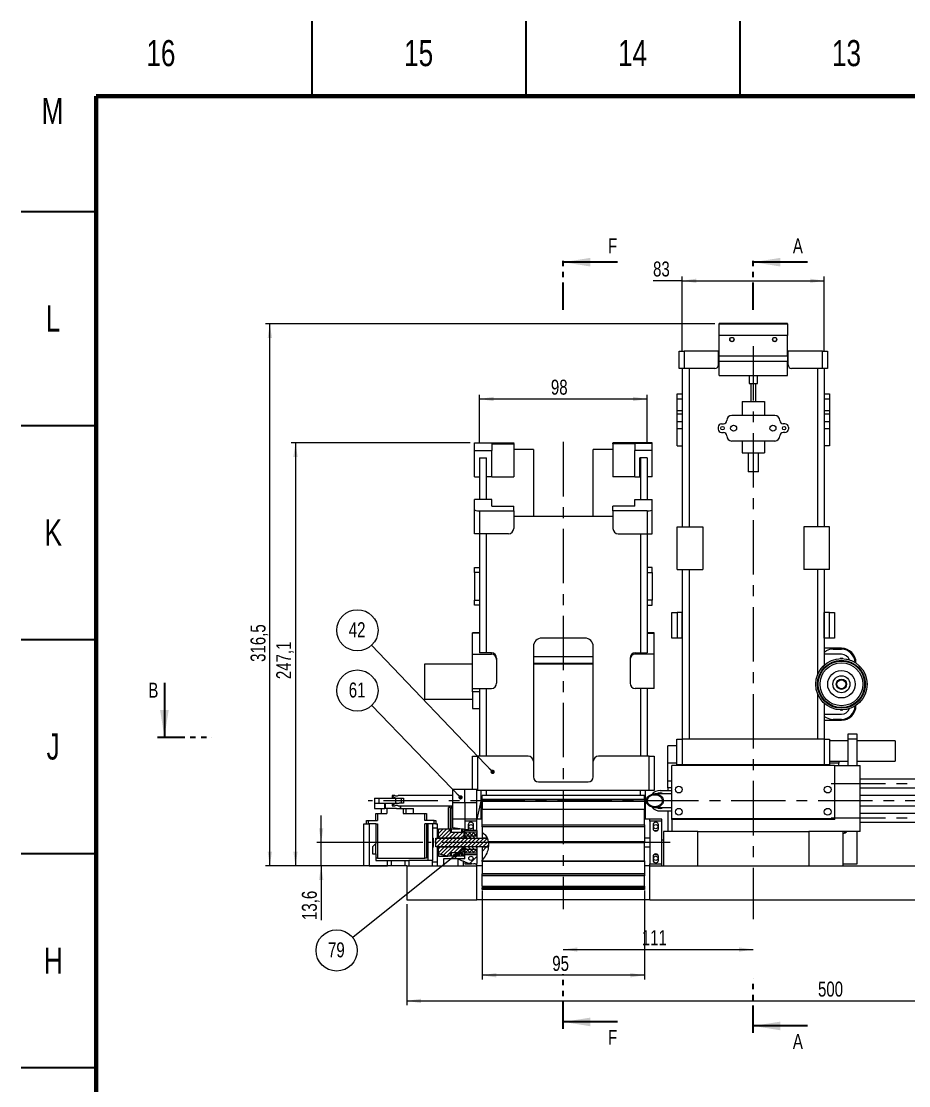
# Model space of a CAD drawing. Header units: millimetres. Extents: x 2 to 839, y 2 to 592.
# Drawn here: x 2.5 to 209.9, y 342.8 to 591.5 of the extents above; entities that cross this region are included whole.
import ezdxf

# ---------------------------------------------------------------- set-up
doc = ezdxf.new("R2010")
doc.units = ezdxf.units.MM
doc.linetypes.add('CENTERX2', pattern=[20.32, 12.7, -2.54, 2.54, -2.54])
doc.linetypes.add('PHANTOM', pattern=[12.7, 6.35, -1.27, 1.27, -1.27, 1.27, -1.27])
doc.styles.add('SLDTEXTSTYLE0', font='TXT', dxfattribs={"width": 0.75})
doc.dimstyles.new('SLDDIMSTYLE0', dxfattribs={"dimtxt": 0.18, "dimasz": 1.016, "dimexe": 0, "dimexo": 0.0625, "dimgap": 0, "dimtad": 0, "dimtih": 1, "dimtoh": 1, "dimdec": 0, "dimrnd": 1e-09, "dimzin": 0, "dimdsep": 46, "dimtxsty": 'Standard', "dimblk1": 'DOT', "dimblk2": 'DOT', "dimsah": 1, "dimcen": 0.09, "dimadec": 0, "dimazin": 0, "dimtfac": 1.016, "dimtdec": 0, "dimtofl": 0, "dimtmove": 0, "dimatfit": 3, "dimldrblk": 'DOT', "dimfxl": 1, "dimfrac": 2, "dimtolj": 1, "dimtzin": 0, "dimarcsym": 0})
doc.dimstyles.new('SLDDIMSTYLE1', dxfattribs={"dimtxt": 0.18, "dimasz": 3.302, "dimexe": 0, "dimexo": 0.0625, "dimgap": 0, "dimtad": 0, "dimtih": 1, "dimtoh": 1, "dimdec": 0, "dimrnd": 1e-09, "dimzin": 0, "dimdsep": 46, "dimtxsty": 'Standard', "dimsah": 1, "dimcen": 0.09, "dimadec": 0, "dimazin": 0, "dimtfac": 3.302, "dimtdec": 0, "dimtofl": 0, "dimtmove": 0, "dimatfit": 3, "dimfxl": 1, "dimfrac": 2, "dimtolj": 1, "dimtzin": 0, "dimarcsym": 0})
doc.dimstyles.new('SLDDIMSTYLE2', dxfattribs={"dimtxt": 3.5, "dimasz": 3.302, "dimexe": 0, "dimexo": 0.0625, "dimgap": 0.875, "dimtad": 1, "dimdec": 1, "dimlfac": 2.5, "dimrnd": 1e-09, "dimzin": 12, "dimdsep": 46, "dimtxsty": 'SLDTEXTSTYLE0', "dimsah": 1, "dimcen": 0.09, "dimadec": 0, "dimazin": 3, "dimtfac": 1, "dimtdec": 1, "dimtofl": 0, "dimtmove": 0, "dimatfit": 3, "dimfxl": 1, "dimfrac": 2, "dimtolj": 1, "dimtzin": 12, "dimarcsym": 0})
doc.dimstyles.new('SLDDIMSTYLE3', dxfattribs={"dimtxt": 3.5, "dimasz": 3.302, "dimexe": 0, "dimexo": 0.0625, "dimgap": 0.875, "dimtad": 1, "dimdec": 1, "dimlfac": 2.5, "dimrnd": 1e-09, "dimzin": 12, "dimdsep": 46, "dimtxsty": 'SLDTEXTSTYLE0', "dimsah": 1, "dimcen": 0.09, "dimadec": 0, "dimazin": 3, "dimtfac": 1, "dimtdec": 1, "dimtmove": 0, "dimatfit": 0, "dimfxl": 1, "dimfrac": 2, "dimtolj": 1, "dimtzin": 12, "dimarcsym": 0})

# ---------------------------------------------------------------- blocks, each defined once
blk = doc.blocks.new('_D')
at = {"color": 7, "linetype": 'Continuous', "lineweight": 18}
blk.add_line((129.19, 374.64), (173.59, 374.64), dxfattribs=at)
for points in [[(129.19, 374.64), (132.5, 374.13), (132.5, 375.14)], [(173.59, 374.64), (170.29, 375.14), (170.29, 374.13)]]:
    blk.add_solid(points, dxfattribs=at)
at = {"color": 7, "linetype": 'Continuous', "lineweight": 18, "insert": (147.52, 379.15), "char_height": 3.5, "attachment_point": 1, "style": 'SLDTEXTSTYLE0'}
blk.add_mtext('111', dxfattribs=at)
blk = doc.blocks.new('_D_1')
at = {"color": 7, "linetype": 'Continuous', "lineweight": 18}
for p, q in [((164.59, 520.82), (59.59, 520.82)), ((60.59, 394.22), (60.59, 520.82)), ((91.59, 394.22), (59.59, 394.22))]:
    blk.add_line(p, q, dxfattribs=at)
for points in [[(60.59, 520.82), (60.09, 517.52), (61.1, 517.52)], [(60.59, 394.22), (61.1, 397.52), (60.09, 397.52)]]:
    blk.add_solid(points, dxfattribs=at)
at = {"color": 7, "linetype": 'Continuous', "lineweight": 18, "insert": (56.08, 441.84), "char_height": 3.5, "attachment_point": 1, "rotation": 90, "style": 'SLDTEXTSTYLE0'}
blk.add_mtext('316,5', dxfattribs=at)
blk = doc.blocks.new('_D_2')
at = {"color": 7, "linetype": 'Continuous', "lineweight": 18}
for p, q in [((156.99, 530.87), (150.17, 530.87)), ((156.99, 514.62), (156.99, 531.87)), ((156.99, 530.87), (190.19, 530.87)), ((190.19, 514.62), (190.19, 531.87))]:
    blk.add_line(p, q, dxfattribs=at)
for points in [[(156.99, 530.87), (160.3, 530.37), (160.3, 531.38)], [(190.19, 530.87), (186.89, 531.38), (186.89, 530.37)]]:
    blk.add_solid(points, dxfattribs=at)
at = {"color": 7, "linetype": 'Continuous', "lineweight": 18, "insert": (150.17, 535.38), "char_height": 3.5, "attachment_point": 1, "style": 'SLDTEXTSTYLE0'}
blk.add_mtext('83', dxfattribs=at)
blk = doc.blocks.new('_D_3')
at = {"color": 7, "linetype": 'Continuous', "lineweight": 18}
for p, q in [((107.39, 493.04), (65.59, 493.04)), ((66.59, 493.04), (66.59, 394.22)), ((91.59, 394.22), (65.59, 394.22))]:
    blk.add_line(p, q, dxfattribs=at)
for points in [[(66.59, 493.04), (66.09, 489.74), (67.1, 489.74)], [(66.59, 394.22), (67.1, 397.52), (66.09, 397.52)]]:
    blk.add_solid(points, dxfattribs=at)
at = {"color": 7, "linetype": 'Continuous', "lineweight": 18, "insert": (62.08, 437.81), "char_height": 3.5, "attachment_point": 1, "rotation": 90, "style": 'SLDTEXTSTYLE0'}
blk.add_mtext('247,1', dxfattribs=at)
blk = doc.blocks.new('_D_4')
at = {"color": 7, "linetype": 'Continuous', "lineweight": 18}
for p, q in [((109.59, 492.89), (109.59, 504.26)), ((109.59, 503.26), (148.79, 503.26)), ((148.79, 492.89), (148.79, 504.26))]:
    blk.add_line(p, q, dxfattribs=at)
for points in [[(109.59, 503.26), (112.9, 502.75), (112.9, 503.77)], [(148.79, 503.26), (145.49, 503.77), (145.49, 502.75)]]:
    blk.add_solid(points, dxfattribs=at)
at = {"color": 7, "linetype": 'Continuous', "lineweight": 18, "insert": (126.29, 507.77), "char_height": 3.5, "attachment_point": 1, "style": 'SLDTEXTSTYLE0'}
blk.add_mtext('98', dxfattribs=at)
blk = doc.blocks.new('_D_5')
at = {"color": 7, "linetype": 'Continuous', "lineweight": 18}
for p, q in [((92.59, 385.22), (92.59, 361.64)), ((292.59, 385.22), (292.59, 361.64)), ((92.59, 362.64), (292.59, 362.64))]:
    blk.add_line(p, q, dxfattribs=at)
for points in [[(92.59, 362.64), (95.9, 362.13), (95.9, 363.14)], [(292.59, 362.64), (289.29, 363.14), (289.29, 362.13)]]:
    blk.add_solid(points, dxfattribs=at)
at = {"color": 7, "linetype": 'Continuous', "lineweight": 18, "insert": (188.72, 367.15), "char_height": 3.5, "attachment_point": 1, "style": 'SLDTEXTSTYLE0'}
blk.add_mtext('500', dxfattribs=at)
blk = doc.blocks.new('_D_7')
at = {"color": 7, "linetype": 'Continuous', "lineweight": 18}
for p, q in [((110.19, 388.44), (110.19, 367.64)), ((148.19, 388.44), (148.19, 367.64)), ((148.19, 368.64), (110.19, 368.64))]:
    blk.add_line(p, q, dxfattribs=at)
for points in [[(110.19, 368.64), (113.5, 368.13), (113.5, 369.14)], [(148.19, 368.64), (144.89, 369.14), (144.89, 368.13)]]:
    blk.add_solid(points, dxfattribs=at)
at = {"color": 7, "linetype": 'Continuous', "lineweight": 18, "insert": (126.61, 373.15), "char_height": 3.5, "attachment_point": 1, "style": 'SLDTEXTSTYLE0'}
blk.add_mtext('95', dxfattribs=at)
blk = doc.blocks.new('_D_8')
at = {"color": 7, "linetype": 'Continuous', "lineweight": 18}
for p, q in [((72.59, 399.64), (72.59, 405.99)), ((96.39, 399.64), (71.59, 399.64)), ((72.59, 394.22), (72.59, 399.64)), ((91.59, 394.22), (71.59, 394.22)), ((72.59, 394.22), (72.59, 381.54))]:
    blk.add_line(p, q, dxfattribs=at)
for points in [[(72.59, 399.64), (73.1, 402.94), (72.09, 402.94)], [(72.59, 394.22), (72.09, 390.91), (73.1, 390.91)]]:
    blk.add_solid(points, dxfattribs=at)
at = {"color": 7, "linetype": 'Continuous', "lineweight": 18, "insert": (68.08, 381.54), "char_height": 3.5, "attachment_point": 1, "rotation": 90, "style": 'SLDTEXTSTYLE0'}
blk.add_mtext('13,6', dxfattribs=at)
blk = doc.blocks.new('SW_NOTE_34')
at = {"color": 0, "linetype": 'Continuous', "lineweight": 0}
blk.add_circle((-3.33, 3.48), 4.82, dxfattribs=at)
at = {"color": 0, "linetype": 'Continuous', "lineweight": 0, "insert": (-3.4, 5.37), "char_height": 3.5, "attachment_point": 2, "style": 'SLDTEXTSTYLE0'}
blk.add_mtext('42', dxfattribs=at)
blk = doc.blocks.new('_Dot')
at = {"color": 0, "linetype": 'ByBlock', "lineweight": -2}
blk.add_line((-0.5, 0), (-1, 0), dxfattribs=at)
at = {"color": 0, "linetype": 'ByBlock', "const_width": 0.5}
blk.add_lwpolyline([(-0.25, 0, 1), (0.25, 0, 1)], format="xyb", close=True, dxfattribs=at)
blk = doc.blocks.new('SW_NOTE_35')
at = {"color": 0, "linetype": 'Continuous', "lineweight": 0}
blk.add_circle((-3.35, 3.46), 4.82, dxfattribs=at)
at = {"color": 0, "linetype": 'Continuous', "lineweight": 0, "insert": (-3.42, 5.35), "char_height": 3.5, "attachment_point": 2, "style": 'SLDTEXTSTYLE0'}
blk.add_mtext('61', dxfattribs=at)
blk = doc.blocks.new('SW_NOTE_36')
at = {"color": 0, "linetype": 'Continuous', "lineweight": 0}
blk.add_circle((-3.76, -3.01), 4.82, dxfattribs=at)
at = {"color": 0, "linetype": 'Continuous', "lineweight": 0, "insert": (-3.83, -1.12), "char_height": 3.5, "attachment_point": 2, "style": 'SLDTEXTSTYLE0'}
blk.add_mtext('79', dxfattribs=at)

msp = doc.modelspace()

# ---------------------------------------------------------------- hatches: boundary and pattern name
at = {"linetype": 'Continuous', "lineweight": 18}
h = msp.add_hatch(dxfattribs=at)
h.set_pattern_fill('ANSI31', style=0)
edge = h.paths.add_edge_path(flags=0)
edge.add_line((102.995, 402.873), (102.995, 402.065))
edge.add_line((102.995, 402.065), (105.395, 402.065))
edge.add_line((105.395, 402.065), (105.395, 402.805))
edge.add_spline(control_points=[(105.395, 402.805), (105.24, 402.827), (105.086, 402.85), (104.932, 402.873)], knot_values=[0.8152046, 0.8152046, 0.8152046, 0.8152046, 0.8266939, 0.8266939, 0.8266939, 0.8266939], weights=[1, 1, 1, 1], degree=3, periodic=0)
edge.add_line((104.932, 402.873), (102.995, 402.873))
h = msp.add_hatch(dxfattribs=at)
h.set_pattern_fill('ANSI31', scale=0.2, style=0)
edge = h.paths.add_edge_path(flags=0)
edge.add_spline(control_points=[(111.682, 398.642), (111.748, 399.346), (111.645, 400.051), (111.402, 400.642)], knot_values=[0.5705141, 0.5705141, 0.5705141, 0.5705141, 0.6253237, 0.6253237, 0.6253237, 0.6253237], weights=[1, 1, 1, 1], degree=3, periodic=0)
edge.add_line((111.402, 400.642), (99.395, 400.642))
edge.add_line((99.395, 400.642), (99.395, 398.642))
edge.add_line((99.395, 398.642), (111.682, 398.642))
h = msp.add_hatch(dxfattribs=at)
h.set_pattern_fill('ANSI31', scale=0.2, style=0)
edge = h.paths.add_edge_path(flags=0)
edge.add_line((105.595, 402.042), (102.795, 402.042))
edge.add_line((102.795, 402.042), (102.795, 402.842))
edge.add_line((102.795, 402.842), (99.995, 402.842))
edge.add_line((99.995, 402.842), (99.995, 400.642))
edge.add_line((99.995, 400.642), (105.995, 400.642))
edge.add_line((105.995, 400.642), (105.995, 402.727))
edge.add_spline(control_points=[(105.995, 402.727), (105.862, 402.743), (105.728, 402.76), (105.595, 402.778)], knot_values=[0.8003126, 0.8003126, 0.8003126, 0.8003126, 0.8102427, 0.8102427, 0.8102427, 0.8102427], weights=[1, 1, 1, 1], degree=3, periodic=0)
edge.add_line((105.595, 402.778), (105.595, 402.042))
h = msp.add_hatch(dxfattribs=at)
h.set_pattern_fill('ANSI31', style=0)
edge = h.paths.add_edge_path(flags=0)
edge.add_line((106.195, 402.443), (108.859, 402.443))
edge.add_spline(control_points=[(108.859, 402.443), (108.048, 402.58), (107.128, 402.605), (106.195, 402.705)], knot_values=[0.7255964, 0.7255964, 0.7255964, 0.7255964, 0.7953379, 0.7953379, 0.7953379, 0.7953379], weights=[1, 1, 1, 1], degree=3, periodic=0)
edge.add_line((106.195, 402.705), (106.195, 402.443))
h = msp.add_hatch(dxfattribs=at)
h.set_pattern_fill('ANSI37', scale=0.2, style=0)
h.paths.add_polyline_path([(108.995, 401.243), (108.995, 402.043), (106.195, 402.043), (106.195, 401.243)], flags=0)
h = msp.add_hatch(dxfattribs=at)
h.set_pattern_fill('ANSI31', scale=0.2, angle=90, style=0)
h.paths.add_polyline_path([(106.195, 401.243), (106.195, 400.643), (108.995, 400.643), (108.995, 401.243)], flags=0)
h = msp.add_hatch(dxfattribs=at)
h.set_pattern_fill('ANSI31', style=0)
edge = h.paths.add_edge_path(flags=0)
edge.add_spline(control_points=[(111.385, 400.682), (111.239, 401.025), (110.896, 401.562), (110.422, 401.906), (110.195, 402.026)], knot_values=[0.6265643, 0.6265643, 0.6265643, 0.6265643, 0.6586271, 0.6832169, 0.6832169, 0.6832169, 0.6832169], weights=[1, 1, 1, 1, 1], degree=3, periodic=0)
edge.add_line((110.195, 402.026), (110.195, 400.682))
edge.add_line((110.195, 400.682), (111.385, 400.682))
h = msp.add_hatch(dxfattribs=at)
h.set_pattern_fill('ANSI31', scale=0.2, style=0)
edge = h.paths.add_edge_path(flags=0)
edge.add_line((102.795, 396.442), (102.795, 397.242))
edge.add_line((102.795, 397.242), (105.595, 397.242))
edge.add_line((105.595, 397.242), (105.595, 396.442))
edge.add_line((105.595, 396.442), (105.995, 396.442))
edge.add_line((105.995, 396.442), (105.995, 398.642))
edge.add_line((105.995, 398.642), (99.995, 398.642))
edge.add_line((99.995, 398.642), (99.995, 397.045))
edge.add_spline(control_points=[(99.995, 397.045), (100.635, 396.794), (101.39, 396.619), (102.171, 396.442)], knot_values=[0.184395, 0.184395, 0.184395, 0.184395, 0.2436507, 0.2436507, 0.2436507, 0.2436507], weights=[1, 1, 1, 1], degree=3, periodic=0)
edge.add_line((102.171, 396.442), (102.795, 396.442))
h = msp.add_hatch(dxfattribs=at)
h.set_pattern_fill('ANSI31', scale=0.2, angle=90, style=0)
h.paths.add_polyline_path([(108.995, 398.043), (108.995, 398.643), (106.195, 398.643), (106.195, 398.043)], flags=0)
h = msp.add_hatch(dxfattribs=at)
h.set_pattern_fill('ANSI37', scale=0.2, style=0)
h.paths.add_polyline_path([(106.195, 398.043), (106.195, 397.243), (108.995, 397.243), (108.995, 398.043)], flags=0)
h = msp.add_hatch(dxfattribs=at)
h.set_pattern_fill('ANSI31', style=0)
edge = h.paths.add_edge_path(flags=0)
edge.add_line((110.195, 398.602), (110.195, 395.557))
edge.add_spline(control_points=[(110.195, 395.557), (110.932, 396.28), (111.53, 397.394), (111.672, 398.54), (111.678, 398.602)], knot_values=[0.4802673, 0.4802673, 0.4802673, 0.4802673, 0.5646162, 0.5694764, 0.5694764, 0.5694764, 0.5694764], weights=[1, 1, 1, 1, 1], degree=3, periodic=0)
edge.add_line((111.678, 398.602), (110.195, 398.602))
h = msp.add_hatch(dxfattribs=at)
h.set_pattern_fill('ANSI31', style=0)
h.paths.add_polyline_path([(105.395, 396.442), (105.395, 397.242), (102.995, 397.242), (102.995, 396.442)], flags=0)
h = msp.add_hatch(dxfattribs=at)
h.set_pattern_fill('ANSI31', style=0)
edge = h.paths.add_edge_path(flags=0)
edge.add_line((108.995, 396.843), (106.195, 396.843))
edge.add_line((106.195, 396.843), (106.195, 395.815))
edge.add_line((106.195, 395.815), (104.552, 395.815))
edge.add_spline(control_points=[(104.552, 395.815), (106.072, 395.285), (107.486, 394.324), (108.855, 394.708), (108.995, 394.76)], knot_values=[0.3039515, 0.3039515, 0.3039515, 0.3039515, 0.4244595, 0.4382901, 0.4382901, 0.4382901, 0.4382901], weights=[1, 1, 1, 1, 1], degree=3, periodic=0)
edge.add_line((108.995, 394.76), (108.995, 396.843))
edge = h.paths.add_edge_path(flags=0)
edge.add_arc((107.595, 395.943), 0.5, 0, 360)

# ---------------------------------------------------------------- linework, layer by layer
at = {"color": 7, "linetype": 'Continuous', "lineweight": 35}
for p, q in [((70.5, 574), (70.5, 591.5)), ((120.5, 574), (120.5, 591.5)), ((170.5, 574), (170.5, 591.5)), ((20, 547), (2.5, 547)), ((141.895, 535.222), (129.195, 535.222)), ((186.295, 535.222), (173.595, 535.222)), ((20, 497), (2.5, 497)), ((20, 447), (2.5, 447)), ((35.952, 436.986), (35.952, 424.286)), ((20, 397), (2.5, 397)), ((141.895, 357.729), (129.195, 357.729)), ((186.295, 356.791), (173.595, 356.791)), ((20, 347), (2.5, 347))]:
    msp.add_line(p, q, dxfattribs=at)
at = {"color": 7, "linetype": 'Continuous', "lineweight": 70}
for p, q in [((20, 20), (20, 574)), ((20, 574), (821, 574))]:
    msp.add_line(p, q, dxfattribs=at)
at = {"color": 7, "linetype": 'PHANTOM', "lineweight": 35}
for p, q in [((129.195, 524.109), (129.195, 536.809)), ((173.595, 524.109), (173.595, 536.809)), ((34.364, 424.286), (47.07, 424.286)), ((129.195, 356.141), (129.195, 368.848)), ((173.595, 355.203), (173.595, 367.909))]:
    msp.add_line(p, q, dxfattribs=at)
at = {"color": 7, "linetype": 'Continuous', "lineweight": 25}
for p, q in [((165.595, 520.845), (165.595, 520.873)), ((181.595, 520.873), (165.595, 520.873)), ((165.595, 520.845), (181.595, 520.845)), ((165.595, 520.825), (165.595, 520.845)), ((165.595, 520.825), (181.595, 520.825)), ((165.595, 518.081), (165.595, 520.825)), ((181.595, 520.845), (181.595, 520.873)), ((181.595, 520.825), (181.595, 520.845)), ((181.595, 520.825), (181.595, 518.081)), ((181.595, 518.081), (165.595, 518.081)), ((165.595, 513.373), (165.595, 518.081)), ((181.595, 513.373), (181.595, 518.081)), ((156.235, 510.415), (156.235, 514.415)), ((156.235, 514.415), (157.435, 514.415)), ((157.435, 514.415), (157.435, 510.415)), ((165.435, 514.415), (157.435, 514.415)), ((165.435, 511.215), (165.435, 514.415)), ((165.595, 513.615), (165.435, 513.615)), ((165.595, 513.373), (181.595, 513.373)), ((165.595, 512.048), (165.595, 513.373)), ((181.755, 513.615), (181.595, 513.615)), ((181.595, 513.373), (181.595, 512.048)), ((181.755, 511.215), (181.755, 514.415)), ((189.755, 514.415), (181.755, 514.415)), ((189.755, 510.415), (189.755, 514.415)), ((189.755, 514.415), (190.955, 514.415)), ((190.955, 514.415), (190.955, 510.415)), ((157.435, 510.415), (156.235, 510.415)), ((156.995, 510.415), (156.995, 473.414)), ((164.635, 510.415), (157.435, 510.415)), ((158.595, 510.415), (158.595, 473.414)), ((181.595, 512.048), (165.595, 512.048)), ((165.595, 508.728), (165.595, 512.048)), ((181.595, 508.728), (181.595, 512.048)), ((189.755, 510.415), (182.555, 510.415)), ((188.595, 510.415), (188.595, 473.414)), ((190.955, 510.415), (189.755, 510.415)), ((190.195, 510.415), (190.195, 473.414)), ((165.595, 508.728), (181.595, 508.728)), ((172.595, 508.728), (172.595, 506.849)), ((174.595, 506.849), (174.595, 508.728)), ((172.595, 506.849), (174.595, 506.849)), ((172.995, 506.849), (172.995, 502.649)), ((174.195, 502.649), (174.195, 506.849)), ((155.795, 504.44), (156.995, 504.44)), ((155.795, 503.24), (155.795, 504.44)), ((156.995, 503.24), (155.795, 503.24)), ((155.795, 500.599), (155.795, 503.24)), ((170.995, 502.649), (170.995, 499.441)), ((170.995, 502.649), (176.195, 502.649)), ((176.195, 502.649), (176.195, 499.441)), ((190.195, 504.44), (191.395, 504.44)), ((191.395, 503.24), (190.195, 503.24)), ((191.395, 504.44), (191.395, 503.24)), ((191.395, 503.24), (191.395, 500.599)), ((155.795, 500.599), (156.995, 500.599)), ((155.795, 499.68), (155.795, 500.599)), ((190.195, 500.599), (191.395, 500.599)), ((191.395, 500.599), (191.395, 499.68)), ((156.995, 499.68), (155.795, 499.68)), ((155.795, 497.983), (155.795, 499.68)), ((155.795, 497.983), (156.995, 497.983)), ((155.795, 496.292), (155.795, 497.983)), ((166.195, 497.441), (166.595, 497.441)), ((178.595, 499.441), (168.595, 499.441)), ((180.995, 497.441), (180.595, 497.441)), ((191.395, 499.68), (190.195, 499.68)), ((190.195, 497.983), (191.395, 497.983)), ((191.395, 499.68), (191.395, 497.983)), ((191.395, 497.983), (191.395, 496.292)), ((156.995, 496.292), (155.795, 496.292)), ((155.795, 492.309), (155.795, 496.292)), ((165.395, 496.641), (165.395, 496.241)), ((166.195, 495.441), (166.595, 495.441)), ((180.995, 495.441), (180.595, 495.441)), ((181.795, 496.641), (181.795, 496.241)), ((191.395, 496.292), (190.195, 496.292)), ((191.395, 496.292), (191.395, 492.309)), ((108.395, 493.042), (117.595, 493.042)), ((108.395, 492.906), (108.395, 493.042)), ((108.395, 491.19), (108.395, 492.906)), ((117.595, 492.906), (108.395, 492.906)), ((112.475, 492.777), (117.595, 492.777)), ((112.475, 492.777), (112.475, 491.19)), ((117.595, 493.042), (117.595, 492.906)), ((117.595, 492.777), (117.595, 492.906)), ((117.595, 492.777), (117.595, 485.042)), ((149.995, 493.042), (140.795, 493.042)), ((140.795, 493.042), (140.795, 492.906)), ((140.795, 492.906), (149.995, 492.906)), ((140.795, 492.777), (140.795, 492.906)), ((145.915, 492.777), (140.795, 492.777)), ((140.795, 492.777), (140.795, 485.042)), ((145.915, 492.777), (145.915, 491.19)), ((149.995, 492.906), (149.995, 493.042)), ((149.995, 491.19), (149.995, 492.906)), ((178.595, 493.441), (168.595, 493.441)), ((170.995, 493.441), (170.995, 490.649)), ((176.195, 493.441), (176.195, 490.649)), ((108.395, 491.19), (112.475, 491.19)), ((108.395, 485.042), (108.395, 491.19)), ((112.475, 485.042), (112.475, 491.19)), ((122.195, 491.492), (117.595, 491.492)), ((122.195, 491.492), (122.195, 475.815)), ((136.195, 475.815), (136.195, 491.492)), ((140.795, 491.492), (136.195, 491.492)), ((149.995, 491.19), (145.915, 491.19)), ((145.915, 485.042), (145.915, 491.19)), ((149.995, 485.042), (149.995, 491.19)), ((155.795, 492.309), (156.995, 492.309)), ((170.995, 490.649), (176.195, 490.649)), ((172.395, 490.649), (172.395, 486.249)), ((174.795, 486.249), (174.795, 490.649)), ((191.395, 492.309), (190.195, 492.309)), ((109.595, 489.534), (111.275, 489.534)), ((109.595, 489.534), (109.595, 479.773)), ((111.195, 489.534), (111.195, 479.773)), ((111.275, 485.042), (111.275, 489.534)), ((148.795, 489.534), (147.115, 489.534)), ((147.115, 485.042), (147.115, 489.534)), ((147.195, 489.534), (147.195, 479.773)), ((148.795, 489.534), (148.795, 479.773)), ((108.395, 485.042), (109.595, 485.042)), ((112.475, 485.042), (111.275, 485.042)), ((112.475, 485.042), (117.595, 485.042)), ((145.915, 485.042), (140.795, 485.042)), ((145.915, 485.042), (147.115, 485.042)), ((149.995, 485.042), (148.795, 485.042)), ((174.795, 486.249), (172.395, 486.249)), ((112.475, 479.773), (108.395, 479.773)), ((108.395, 477.415), (108.395, 479.773)), ((112.475, 478.187), (112.475, 479.773)), ((112.475, 478.187), (117.595, 478.187)), ((117.595, 477.093), (117.595, 478.187)), ((145.915, 478.187), (140.795, 478.187)), ((140.795, 477.093), (140.795, 478.187)), ((145.915, 478.187), (145.915, 479.773)), ((145.915, 479.773), (149.995, 479.773)), ((149.995, 477.415), (149.995, 479.773)), ((108.395, 471.773), (108.395, 477.415)), ((109.595, 477.093), (109.595, 471.773)), ((109.595, 477.093), (117.595, 477.093)), ((117.595, 477.093), (117.595, 472.973)), ((140.795, 475.815), (117.595, 475.815)), ((148.795, 477.093), (140.795, 477.093)), ((140.795, 477.093), (140.795, 472.973)), ((148.795, 477.093), (148.795, 471.773)), ((149.995, 471.773), (149.995, 477.415)), ((155.795, 473.414), (161.795, 473.414)), ((155.795, 463.414), (155.795, 473.414)), ((161.795, 473.414), (161.795, 463.414)), ((185.395, 473.414), (185.395, 463.414)), ((191.395, 473.414), (185.395, 473.414)), ((191.395, 463.414), (191.395, 473.414)), ((109.595, 471.773), (108.395, 471.773)), ((116.395, 471.773), (109.595, 471.773)), ((109.595, 471.773), (109.595, 443.956)), ((111.195, 471.773), (111.195, 443.956)), ((141.995, 471.773), (148.795, 471.773)), ((147.195, 471.773), (147.195, 443.956)), ((148.795, 471.773), (149.995, 471.773)), ((148.795, 471.773), (148.795, 443.956)), ((108.395, 463.892), (109.595, 463.892)), ((108.395, 462.692), (108.395, 463.892)), ((109.595, 462.692), (108.395, 462.692)), ((108.395, 462.692), (108.395, 456.292)), ((149.995, 463.892), (148.795, 463.892)), ((148.795, 462.692), (149.995, 462.692)), ((149.995, 462.692), (149.995, 463.892)), ((149.995, 462.692), (149.995, 456.292)), ((155.795, 463.414), (161.795, 463.414)), ((156.995, 463.414), (156.995, 423.816)), ((158.595, 463.414), (158.595, 423.816)), ((191.395, 463.414), (185.395, 463.414)), ((188.595, 463.414), (188.595, 438.769)), ((190.195, 463.414), (190.195, 441.087)), ((108.395, 455.092), (108.395, 456.292)), ((108.395, 456.292), (109.595, 456.292)), ((109.595, 455.092), (108.395, 455.092)), ((149.995, 456.292), (148.795, 456.292)), ((148.795, 455.092), (149.995, 455.092)), ((149.995, 455.092), (149.995, 456.292)), ((154.595, 447.35), (154.595, 453.35)), ((154.595, 453.35), (155.795, 453.35)), ((155.795, 453.35), (155.795, 447.35)), ((156.995, 453.35), (155.795, 453.35)), ((156.995, 447.35), (156.995, 453.35)), ((190.195, 447.35), (190.195, 453.35)), ((191.395, 453.35), (190.195, 453.35)), ((191.395, 447.35), (191.395, 453.35)), ((191.395, 453.35), (192.595, 453.35)), ((192.595, 453.35), (192.595, 447.35)), ((109.595, 448.63), (107.995, 448.63)), ((107.995, 448.589), (107.995, 448.63)), ((107.995, 443.635), (107.995, 448.589)), ((109.595, 448.589), (107.995, 448.589)), ((150.395, 448.63), (148.795, 448.63)), ((148.795, 448.589), (150.395, 448.589)), ((150.395, 448.589), (150.395, 448.63)), ((150.395, 443.635), (150.395, 448.589)), ((122.195, 445.415), (122.195, 418.615)), ((134.195, 447.415), (124.195, 447.415)), ((136.195, 418.615), (136.195, 445.415)), ((155.795, 447.35), (154.595, 447.35)), ((156.995, 447.35), (155.795, 447.35)), ((191.395, 447.35), (190.195, 447.35)), ((192.595, 447.35), (191.395, 447.35)), ((107.995, 435.635), (107.995, 443.635)), ((107.995, 443.635), (112.395, 443.635)), ((112.395, 443.956), (109.595, 443.956)), ((112.395, 443.635), (112.395, 443.956)), ((113.595, 442.714), (113.595, 442.392)), ((122.195, 443.073), (136.195, 443.073)), ((144.795, 442.714), (144.795, 442.392)), ((145.995, 443.635), (145.995, 443.956)), ((145.995, 443.956), (148.795, 443.956)), ((150.395, 443.635), (145.995, 443.635)), ((150.395, 435.635), (150.395, 443.635)), ((194.195, 445.015), (190.195, 445.015)), ((190.195, 444.122), (190.652, 444.386)), ((190.195, 443.615), (190.195, 441.087)), ((194.195, 443.615), (190.195, 443.615)), ((192.252, 444.815), (194.195, 444.815)), ((107.995, 441.315), (96.755, 441.315)), ((96.755, 441.315), (96.755, 434.341)), ((113.595, 442.392), (113.595, 436.835)), ((122.195, 441.528), (136.195, 441.528)), ((136.195, 441.316), (122.195, 441.316)), ((144.795, 442.392), (144.795, 436.835)), ((197.595, 441.559), (197.595, 441.615)), ((107.995, 435.635), (112.395, 435.635)), ((107.995, 434.883), (107.995, 435.635)), ((109.595, 435.635), (109.595, 419.815)), ((111.195, 435.635), (111.195, 419.815)), ((150.395, 435.635), (145.995, 435.635)), ((147.195, 435.635), (147.195, 419.815)), ((148.795, 435.635), (148.795, 419.815)), ((96.755, 434.341), (96.755, 433.155)), ((96.755, 433.155), (107.995, 433.155)), ((107.995, 434.883), (107.995, 430.947)), ((188.595, 434.461), (188.595, 423.816)), ((107.995, 430.947), (109.595, 430.947)), ((190.195, 432.143), (190.195, 429.615)), ((190.195, 432.143), (190.195, 423.816)), ((197.595, 431.615), (197.595, 431.671)), ((190.195, 429.615), (194.195, 429.615)), ((190.195, 429.108), (190.652, 428.844)), ((190.195, 428.215), (194.195, 428.215)), ((194.195, 428.415), (192.252, 428.415)), ((155.755, 417.816), (155.755, 423.816)), ((155.755, 423.816), (156.955, 423.816)), ((156.955, 423.816), (156.955, 417.816)), ((190.235, 423.816), (156.955, 423.816)), ((190.235, 417.816), (190.235, 423.816)), ((190.235, 423.816), (191.435, 423.816)), ((191.435, 423.816), (191.435, 417.816)), ((195.795, 423.415), (191.435, 423.415)), ((195.795, 425.015), (197.795, 425.015)), ((195.795, 423.815), (195.795, 425.015)), ((197.795, 423.815), (195.795, 423.815)), ((195.795, 417.615), (195.795, 423.815)), ((197.795, 425.015), (197.795, 423.815)), ((197.795, 423.815), (197.795, 417.615)), ((206.743, 423.415), (197.795, 423.415)), ((206.743, 423.415), (206.743, 418.615)), ((155.755, 422.215), (153.595, 422.215)), ((153.595, 418.215), (153.595, 422.215)), ((107.955, 412.015), (107.955, 419.815)), ((107.955, 419.815), (109.155, 419.815)), ((109.155, 419.815), (109.155, 411.815)), ((120.995, 419.815), (109.155, 419.815)), ((122.195, 418.615), (122.195, 415.015)), ((136.195, 415.015), (136.195, 418.615)), ((149.235, 419.815), (137.395, 419.815)), ((149.235, 411.815), (149.235, 419.815)), ((149.235, 419.815), (150.435, 419.815)), ((150.435, 419.815), (150.435, 411.815)), ((153.595, 414.015), (153.595, 418.215)), ((156.955, 417.816), (155.755, 417.816)), ((190.235, 417.816), (156.955, 417.816)), ((156.995, 417.816), (156.995, 417.615)), ((158.595, 417.816), (158.595, 417.615)), ((188.595, 417.816), (188.595, 417.615)), ((190.195, 417.816), (190.195, 417.615)), ((191.435, 417.816), (190.235, 417.816)), ((191.435, 418.615), (195.795, 418.615)), ((193.595, 418.615), (193.595, 418.215)), ((193.595, 417.615), (193.595, 418.215)), ((197.795, 418.615), (206.743, 418.615)), ((192.595, 417.615), (154.595, 417.615)), ((154.595, 405.215), (154.595, 417.615)), ((192.595, 417.615), (192.675, 417.615)), ((192.595, 417.615), (192.595, 405.215)), ((192.675, 417.615), (198.595, 417.615)), ((192.675, 405.015), (192.675, 417.615)), ((198.595, 402.215), (198.595, 417.615)), ((123.395, 413.815), (134.995, 413.815)), ((153.595, 412.415), (153.595, 414.015)), ((153.595, 414.015), (154.595, 414.015)), ((233.939, 414.415), (198.595, 414.415)), ((89.808, 410.615), (89.164, 410.615)), ((89.164, 410.615), (89.164, 410.015)), ((103.395, 410.615), (90.603, 410.615)), ((106.195, 412.015), (103.395, 412.015)), ((103.395, 408.944), (103.395, 412.015)), ((108.995, 412.015), (106.195, 412.015)), ((106.195, 408.944), (106.195, 412.015)), ((108.995, 408.944), (108.995, 412.015)), ((109.155, 411.815), (108.995, 411.815)), ((109.003, 410.615), (108.995, 410.615)), ((109.003, 409.415), (109.003, 410.615)), ((149.235, 411.815), (109.155, 411.815)), ((109.995, 405.071), (109.995, 411.815)), ((148.195, 410.642), (110.195, 410.642)), ((110.195, 409.763), (110.195, 410.642)), ((111.195, 411.815), (111.195, 410.642)), ((147.195, 410.642), (147.195, 411.815)), ((148.195, 409.763), (148.195, 410.642)), ((148.395, 405.071), (148.395, 411.815)), ((150.435, 411.815), (149.235, 411.815)), ((154.595, 411.015), (150.595, 411.015)), ((151.795, 411.815), (154.595, 411.815)), ((153.595, 412.415), (153.595, 411.815)), ((192.675, 410.615), (192.595, 410.615)), ((198.595, 412.415), (233.939, 412.415)), ((233.939, 410.615), (198.595, 410.615)), ((85.088, 410.015), (85.088, 408.815)), ((85.088, 410.015), (86.042, 410.015)), ((85.088, 408.815), (85.088, 407.615)), ((85.088, 408.815), (86.042, 408.815)), ((86.042, 410.015), (86.042, 408.815)), ((86.042, 410.015), (89.957, 410.015)), ((86.042, 408.815), (89.957, 408.815)), ((87.488, 407.615), (87.488, 408.815)), ((87.516, 408.815), (87.516, 407.615)), ((89.164, 408.815), (89.164, 408.215)), ((89.164, 408.215), (89.808, 408.215)), ((89.957, 410.015), (89.957, 408.815)), ((89.957, 410.015), (90.803, 410.015)), ((89.957, 408.815), (90.803, 408.815)), ((90.603, 408.215), (103.395, 408.215)), ((90.803, 410.015), (91.803, 410.015)), ((91.803, 408.815), (90.803, 408.815)), ((91.058, 408.215), (91.058, 407.615)), ((91.195, 407.615), (91.195, 408.215)), ((91.403, 408.815), (91.403, 410.015)), ((91.803, 410.015), (91.803, 408.815)), ((106.195, 408.944), (103.395, 408.944)), ((103.395, 405.071), (103.395, 408.944)), ((106.195, 408.944), (106.195, 405.071)), ((108.995, 408.944), (106.195, 408.944)), ((108.995, 405.071), (108.995, 408.944)), ((108.995, 408.215), (109.003, 408.215)), ((109.003, 408.215), (109.003, 409.415)), ((109.092, 405.071), (109.995, 409.282)), ((110.195, 409.763), (148.195, 409.763)), ((110.195, 409.315), (110.195, 409.763)), ((148.195, 409.315), (110.195, 409.315)), ((110.195, 409.315), (110.195, 409.224)), ((148.195, 409.224), (110.195, 409.224)), ((110.195, 409.224), (110.195, 407.377)), ((148.195, 409.763), (148.195, 409.315)), ((148.195, 409.315), (148.195, 409.224)), ((148.195, 409.224), (148.195, 407.377)), ((192.595, 408.215), (192.675, 408.215)), ((198.595, 408.215), (233.939, 408.215)), ((85.088, 407.615), (87.488, 407.615)), ((85.395, 404.815), (85.395, 406.415)), ((85.395, 406.415), (85.795, 406.415)), ((85.795, 406.415), (85.795, 404.815)), ((85.795, 406.415), (87.953, 406.415)), ((86.595, 407.615), (86.595, 406.415)), ((87.516, 407.615), (87.488, 407.615)), ((90.215, 407.615), (87.516, 407.615)), ((87.953, 407.615), (87.953, 406.415)), ((90.215, 407.615), (91.795, 407.615)), ((91.795, 407.615), (91.795, 406.415)), ((91.795, 407.615), (92.395, 407.615)), ((91.795, 406.415), (96.795, 406.415)), ((92.395, 407.615), (92.395, 406.415)), ((92.395, 407.615), (94.195, 407.615)), ((94.195, 406.415), (94.195, 407.615)), ((96.795, 404.815), (96.795, 406.415)), ((96.795, 406.415), (97.195, 406.415)), ((97.195, 406.415), (97.195, 404.815)), ((102.795, 407.815), (102.395, 407.815)), ((102.395, 405.806), (102.395, 407.815)), ((102.395, 402.842), (102.395, 405.806)), ((102.795, 405.806), (102.795, 407.815)), ((102.995, 407.015), (102.795, 407.015)), ((102.795, 402.842), (102.795, 405.806)), ((103.395, 407.815), (102.995, 407.815)), ((102.995, 407.784), (102.995, 407.815)), ((102.995, 402.873), (102.995, 407.784)), ((109.188, 405.515), (108.995, 405.515)), ((148.195, 407.377), (110.195, 407.377)), ((110.195, 403.752), (110.195, 407.377)), ((148.195, 403.752), (148.195, 407.377)), ((150.595, 407.815), (154.595, 407.815)), ((151.795, 407.015), (154.595, 407.015)), ((153.595, 407.015), (153.595, 402.215)), ((233.939, 406.415), (198.595, 406.415)), ((82.595, 394.215), (82.595, 404.015)), ((82.595, 404.015), (83.795, 404.015)), ((83.195, 404.015), (83.195, 404.815)), ((83.195, 404.815), (83.595, 404.815)), ((83.595, 404.815), (83.595, 404.015)), ((83.595, 404.815), (85.795, 404.815)), ((83.795, 404.015), (83.795, 394.215)), ((85.395, 404.015), (83.795, 404.015)), ((85.395, 404.015), (85.395, 399.415)), ((85.395, 404.015), (85.795, 404.015)), ((85.795, 404.015), (85.795, 396.015)), ((98.995, 404.815), (96.795, 404.815)), ((96.795, 396.015), (96.795, 404.015)), ((97.515, 404.015), (96.795, 404.015)), ((97.195, 404.015), (97.195, 396.015)), ((97.515, 404.015), (97.515, 395.415)), ((98.595, 404.015), (97.515, 404.015)), ((98.595, 404.015), (98.595, 395.415)), ((98.995, 404.015), (98.595, 404.015)), ((98.595, 403.093), (99.795, 403.093)), ((98.995, 404.015), (98.995, 404.815)), ((98.995, 404.815), (99.395, 404.815)), ((99.395, 404.015), (98.995, 404.015)), ((99.395, 404.815), (99.395, 404.015)), ((99.395, 404.015), (99.795, 404.015)), ((99.795, 403.093), (99.795, 404.015)), ((99.795, 400.642), (99.795, 403.093)), ((102.995, 402.873), (104.932, 402.873)), ((102.995, 402.873), (102.995, 402.065)), ((106.195, 405.071), (103.395, 405.071)), ((103.395, 403.1), (103.395, 405.071)), ((106.195, 405.071), (106.195, 404.643)), ((108.995, 405.071), (106.195, 405.071)), ((106.195, 404.643), (106.195, 402.705)), ((108.995, 404.643), (106.195, 404.643)), ((106.955, 403.743), (106.955, 402.943)), ((108.235, 402.943), (108.235, 403.743)), ((108.995, 404.643), (108.995, 405.071)), ((110.195, 405.071), (108.995, 405.071)), ((108.995, 402.419), (108.995, 404.643)), ((110.195, 403.752), (148.195, 403.752)), ((110.195, 403.321), (110.195, 403.752)), ((148.195, 403.321), (110.195, 403.321)), ((110.195, 403.321), (110.195, 403.3)), ((148.195, 403.3), (110.195, 403.3)), ((110.195, 403.3), (110.195, 402.026)), ((149.395, 405.071), (148.195, 405.071)), ((148.195, 403.752), (148.195, 403.321)), ((148.195, 403.321), (148.195, 403.3)), ((148.195, 403.3), (148.195, 399.852)), ((152.195, 405.071), (149.395, 405.071)), ((149.395, 404.643), (149.395, 405.071)), ((149.395, 404.643), (149.395, 394.643)), ((152.195, 404.643), (149.395, 404.643)), ((150.155, 403.743), (150.155, 402.943)), ((151.435, 402.943), (151.435, 403.743)), ((152.195, 404.643), (152.195, 405.071)), ((152.195, 394.643), (152.195, 404.643)), ((154.595, 405.015), (154.595, 405.215)), ((192.595, 405.215), (154.595, 405.215)), ((154.595, 405.015), (154.595, 402.215)), ((192.675, 405.015), (154.595, 405.015)), ((198.595, 404.415), (233.939, 404.415)), ((99.395, 400.642), (111.402, 400.642)), ((99.395, 398.642), (99.395, 400.642)), ((99.995, 402.842), (102.795, 402.842)), ((99.995, 400.642), (99.995, 402.842)), ((105.995, 400.642), (99.995, 400.642)), ((102.795, 402.042), (102.795, 402.842)), ((102.795, 402.215), (102.995, 402.215)), ((102.795, 402.042), (105.595, 402.042)), ((102.995, 402.065), (105.395, 402.065)), ((102.995, 402.065), (102.995, 402.042)), ((105.395, 402.805), (105.395, 402.065)), ((105.395, 402.215), (105.595, 402.215)), ((105.395, 402.065), (105.395, 402.042)), ((105.595, 402.042), (105.595, 402.778)), ((105.995, 400.642), (105.995, 402.727)), ((105.995, 401.415), (106.195, 401.415)), ((107.037, 402.629), (106.195, 402.705)), ((106.195, 402.443), (106.195, 402.705)), ((108.859, 402.443), (106.195, 402.443)), ((106.195, 402.043), (106.195, 402.443)), ((106.195, 402.043), (106.195, 401.243)), ((108.995, 402.043), (106.195, 402.043)), ((106.195, 401.243), (108.995, 401.243)), ((106.195, 401.243), (106.195, 400.643)), ((106.195, 400.643), (108.995, 400.643)), ((106.195, 400.643), (106.195, 400.642)), ((108.995, 402.419), (108.094, 402.542)), ((108.995, 402.419), (108.995, 402.043)), ((108.995, 402.043), (108.995, 401.243)), ((108.995, 401.243), (108.995, 400.643)), ((108.995, 400.643), (108.995, 400.642)), ((110.195, 402.026), (110.195, 400.682)), ((111.385, 400.682), (110.195, 400.682)), ((110.195, 400.682), (110.195, 400.642)), ((149.395, 400.642), (148.195, 400.642)), ((150.395, 402.443), (151.194, 402.443)), ((152.595, 402.215), (152.595, 394.215)), ((160.595, 402.215), (152.595, 402.215)), ((160.595, 402.215), (186.595, 402.215)), ((160.595, 394.215), (160.595, 402.215)), ((186.595, 402.215), (186.595, 394.215)), ((194.595, 402.215), (186.595, 402.215)), ((194.595, 394.215), (194.595, 402.215)), ((198.595, 402.215), (194.595, 402.215)), ((194.995, 401.884), (194.995, 402.215)), ((197.795, 402.215), (197.795, 394.615)), ((84.595, 398.615), (85.395, 399.415)), ((84.595, 398.615), (84.595, 397.015)), ((85.395, 397.015), (85.395, 399.415)), ((111.682, 398.642), (99.395, 398.642)), ((99.795, 395.055), (99.795, 398.642)), ((99.995, 398.642), (105.995, 398.642)), ((99.995, 397.045), (99.995, 398.642)), ((105.995, 396.442), (105.995, 398.642)), ((106.195, 398.643), (106.195, 398.043)), ((108.995, 398.643), (106.195, 398.643)), ((108.995, 398.043), (106.195, 398.043)), ((106.195, 398.043), (106.195, 397.243)), ((108.995, 398.643), (108.995, 398.043)), ((108.995, 398.043), (108.995, 397.243)), ((110.195, 398.642), (110.195, 398.602)), ((110.195, 398.602), (111.678, 398.602)), ((110.195, 398.602), (110.195, 395.557)), ((111.631, 399.852), (148.195, 399.852)), ((111.671, 399.582), (111.631, 399.852)), ((148.195, 399.582), (111.671, 399.582)), ((148.195, 399.852), (148.195, 399.582)), ((148.195, 395.334), (148.195, 399.582)), ((148.195, 398.642), (149.395, 398.642)), ((152.595, 400.215), (152.195, 400.215)), ((84.595, 397.015), (85.395, 397.015)), ((85.395, 397.015), (85.395, 395.415)), ((85.795, 396.015), (85.395, 396.015)), ((85.395, 395.415), (88.098, 395.415)), ((85.795, 396.015), (96.795, 396.015)), ((88.098, 394.215), (88.098, 395.415)), ((88.098, 395.415), (88.946, 395.415)), ((88.946, 395.415), (88.946, 394.215)), ((88.946, 395.415), (92.243, 395.415)), ((92.243, 394.215), (92.243, 395.415)), ((92.243, 395.415), (93.092, 395.415)), ((93.092, 395.415), (93.092, 394.215)), ((97.515, 395.415), (93.092, 395.415)), ((97.195, 396.015), (96.795, 396.015)), ((98.595, 395.415), (97.515, 395.415)), ((98.595, 394.215), (98.595, 395.415)), ((99.995, 397.045), (99.995, 396.442)), ((99.995, 396.442), (102.171, 396.442)), ((101.195, 395.815), (101.195, 394.215)), ((104.552, 395.815), (101.195, 395.815)), ((102.795, 396.442), (102.171, 396.442)), ((105.595, 397.242), (102.795, 397.242)), ((102.795, 396.442), (102.795, 397.242)), ((105.395, 397.242), (102.995, 397.242)), ((102.995, 397.242), (102.995, 396.442)), ((105.395, 396.442), (102.995, 396.442)), ((104.552, 395.815), (104.552, 394.215)), ((104.552, 395.815), (105.795, 395.314)), ((106.195, 395.815), (104.552, 395.815)), ((105.395, 397.242), (105.395, 396.442)), ((105.595, 396.442), (105.595, 397.242)), ((105.995, 396.442), (105.595, 396.442)), ((106.195, 397.243), (108.995, 397.243)), ((106.195, 396.843), (106.195, 397.243)), ((106.195, 396.843), (108.995, 396.843)), ((106.195, 395.815), (106.195, 396.843)), ((108.995, 397.243), (108.995, 396.843)), ((108.995, 396.843), (108.995, 394.76)), ((110.195, 395.334), (110.195, 395.557)), ((150.155, 396.343), (150.155, 395.543)), ((150.395, 396.843), (151.194, 396.843)), ((151.435, 395.543), (151.435, 396.343)), ((83.795, 394.215), (82.595, 394.215)), ((83.795, 394.215), (88.098, 394.215)), ((88.946, 394.215), (88.098, 394.215)), ((92.243, 394.215), (88.946, 394.215)), ((92.595, 394.215), (92.243, 394.215)), ((92.595, 394.215), (108.995, 394.215)), ((92.595, 394.215), (92.595, 386.215)), ((99.795, 395.055), (98.595, 395.055)), ((99.795, 394.215), (99.795, 395.055)), ((105.795, 395.314), (105.795, 394.215)), ((106.202, 395.149), (105.795, 395.314)), ((106.195, 395.142), (106.195, 394.643)), ((106.195, 394.643), (107.732, 394.643)), ((108.573, 394.643), (108.995, 394.76)), ((108.573, 394.643), (108.995, 394.643)), ((108.995, 394.643), (108.995, 394.76)), ((108.995, 394.215), (108.995, 394.643)), ((108.995, 386.215), (108.995, 394.215)), ((110.195, 394.215), (108.995, 394.215)), ((110.195, 395.334), (148.195, 395.334)), ((110.195, 395.172), (110.195, 395.334)), ((148.195, 395.172), (110.195, 395.172)), ((110.195, 395.172), (110.195, 392.326)), ((148.195, 395.334), (148.195, 395.172)), ((148.195, 395.172), (148.195, 392.326)), ((149.395, 394.215), (148.195, 394.215)), ((149.395, 394.215), (149.395, 394.643)), ((149.395, 394.643), (152.195, 394.643)), ((149.395, 394.215), (292.595, 394.215)), ((149.395, 386.215), (149.395, 394.215)), ((152.195, 394.215), (152.195, 394.643)), ((197.795, 394.615), (194.595, 394.615)), ((148.195, 392.326), (110.195, 392.326)), ((110.195, 392.326), (110.195, 392.293)), ((110.195, 392.293), (148.195, 392.293)), ((110.195, 391.821), (110.195, 392.293)), ((148.195, 391.821), (110.195, 391.821)), ((110.195, 389.439), (110.195, 391.821)), ((148.195, 392.326), (148.195, 392.293)), ((148.195, 392.293), (148.195, 391.821)), ((148.195, 389.439), (148.195, 391.821)), ((110.195, 389.439), (148.195, 389.439)), ((110.195, 389.439), (110.195, 389.096)), ((148.195, 389.096), (110.195, 389.096)), ((110.195, 389.096), (110.195, 389.039)), ((110.195, 389.039), (148.195, 389.039)), ((110.195, 388.642), (110.195, 389.039)), ((148.195, 388.642), (110.195, 388.642)), ((148.195, 389.439), (148.195, 389.096)), ((148.195, 389.096), (148.195, 389.039)), ((148.195, 389.039), (148.195, 388.642)), ((92.595, 386.215), (108.995, 386.215)), ((149.395, 386.215), (108.995, 386.215)), ((149.395, 386.215), (292.595, 386.215))]:
    msp.add_line(p, q, dxfattribs=at)
at = {"color": 7, "linetype": 'CENTERX2', "lineweight": 18}
for p, q in [((173.595, 515.615), (173.595, 381.733)), ((129.195, 493.219), (129.195, 384.096)), ((191.795, 413.415), (295.795, 413.415)), ((282.739, 409.415), (83.586, 409.415)), ((191.795, 405.415), (295.795, 405.415)), ((154.195, 399.642), (97.395, 399.642))]:
    msp.add_line(p, q, dxfattribs=at)
at = {"color": 8, "linetype": 'Continuous', "lineweight": 25}
for p, q in [((109.595, 434.883), (107.995, 434.883)), ((155.755, 418.215), (153.595, 418.215)), ((193.595, 418.215), (191.435, 418.215)), ((154.595, 412.415), (153.595, 412.415)), ((102.995, 407.784), (103.395, 407.784))]:
    msp.add_line(p, q, dxfattribs=at)
at = {"color": 7, "linetype": 'Continuous', "lineweight": 25, "flags": 128}
msp.add_lwpolyline([(193.882, 430.623), (194.195, 430.575), (194.508, 430.623)], dxfattribs=at)
at = {"color": 7, "linetype": 'Continuous', "lineweight": 25}
for centre, radius in [((166.395, 496.441), 0.4), ((168.995, 496.441), 0.7), ((178.195, 496.441), 0.7), ((180.795, 496.441), 0.4), ((194.195, 436.615), 6), ((194.195, 436.615), 5.6), ((194.195, 436.615), 5.429), ((194.195, 436.615), 5.005), ((194.195, 436.615), 3.207), ((194.195, 436.615), 1.991), ((194.195, 436.615), 1.2), ((194.195, 436.615), 1.04), ((156.195, 412.015), 0.8), ((190.995, 412.015), 0.8), ((156.195, 406.815), 0.8), ((190.995, 406.815), 0.8), ((107.595, 403.343), 0.5), ((150.795, 403.343), 0.5), ((107.595, 395.943), 0.5), ((150.795, 395.943), 0.5)]:
    msp.add_circle(centre, radius, dxfattribs=at)
for centre, radius, start, end in [((168.595, 517.246), 0.5, 185.25896, 354.74104), ((178.595, 517.246), 0.5, 185.25896, 354.74104), ((164.635, 511.215), 0.8, 270, 0), ((182.555, 511.215), 0.8, 180, 270), ((166.195, 496.641), 0.8, 90, 180), ((166.595, 498.241), 0.8, 270, 0), ((168.595, 498.241), 1.2, 90, 180), ((178.595, 498.241), 1.2, 0, 90), ((180.595, 498.241), 0.8, 180, 270), ((180.995, 496.641), 0.8, 0, 90), ((166.195, 496.241), 0.8, 180, 270), ((166.595, 494.641), 0.8, 0, 90), ((180.595, 494.641), 0.8, 90, 180), ((180.995, 496.241), 0.8, 270, 0), ((168.595, 494.641), 1.2, 180, 270), ((178.595, 494.641), 1.2, 270, 0), ((116.395, 472.973), 1.2, 270, 0), ((141.995, 472.973), 1.2, 180, 270), ((124.195, 445.415), 2, 90, 180), ((134.195, 445.415), 2, 0, 90), ((192.252, 441.615), 3.2, 90, 120), ((194.195, 441.615), 1.04, 72.49531, 107.50469), ((194.195, 441.615), 3.4, 0, 90), ((194.195, 441.615), 3.2, 1.3609, 90), ((194.195, 441.615), 2, 20.48732, 90), ((112.395, 436.835), 1.2, 270, 0), ((145.995, 436.835), 1.2, 180, 270), ((194.195, 431.615), 3.4, 270, 0), ((194.195, 431.615), 3.2, 270, 358.6391), ((194.195, 431.615), 2, 270, 339.51268), ((192.252, 431.615), 3.2, 240, 270), ((120.995, 418.615), 1.2, 0, 90), ((137.395, 418.615), 1.2, 90, 180), ((123.395, 415.015), 1.2, 180, 270), ((134.995, 415.015), 1.2, 270, 0), ((90.203, 411.779), 1.23, 251.29316, 288.96644), ((151.795, 409.415), 2.4, 90, 141.05756), ((151.795, 409.415), 1.8, 62.73396, 117.26604), ((151.795, 409.415), 2.4, 218.94244, 270), ((151.795, 409.415), 1.8, 242.73396, 297.26604), ((107.595, 403.743), 0.64, 0, 180), ((107.595, 402.943), 0.64, 180, 209.34623), ((107.595, 402.943), 0.64, 321.19805, 0), ((150.795, 403.743), 0.64, 0, 180), ((150.795, 402.943), 0.64, 180, 0), ((194.595, 403.015), 1.2, 270, 318.18969), ((150.795, 396.343), 0.64, 360, 180), ((150.795, 395.543), 0.64, 180, 360)]:
    msp.add_arc(centre, radius, start, end, dxfattribs=at)
for centre, major_axis, ratio in [((168.595, 517.154), (0, 0.503), 0.9940792), ((178.595, 517.154), (0, 0.503), 0.9940792), ((150.595, 409.415), (2, 0), 0.8), ((150.595, 409.415), (1.75, 0), 0.8)]:
    msp.add_ellipse(centre, major_axis=major_axis, ratio=ratio, dxfattribs=at)
for centre, major_axis, ratio, start_param, end_param in [((109.595, 477.415), (1.2, 0), 0.2679492, 3.1415927, 4.712389), ((148.795, 477.415), (1.2, 0), 0.2679492, 4.712389, 6.2831853), ((112.395, 442.714), (0, 1.242), 0.9659258, 4.712389, 6.2831853), ((112.395, 442.392), (0, 1.242), 0.9659258, 4.712389, 6.2831853), ((145.995, 442.714), (0, 1.242), 0.9659258, 0, 1.5707963), ((145.995, 442.392), (0, 1.242), 0.9659258, 0, 1.5707963)]:
    msp.add_ellipse(centre, major_axis=major_axis, ratio=ratio, start_param=start_param, end_param=end_param, dxfattribs=at)
for points, knots in [([(89.174, 410.606), (89.172, 410.608), (89.165, 410.614), (89.233, 410.556), (89.379, 410.432), (89.612, 410.249), (89.877, 410.085), (90.082, 410.02), (90.177, 410.016), (90.203, 410.015)], [0, 0, 0, 0, 0.0750909, 0.2265408, 0.3891133, 0.634826, 0.8370977, 0.9556595, 1, 1, 1, 1]), ([(90.203, 408.815), (90.135, 408.807), (89.968, 408.789), (89.696, 408.638), (89.438, 408.446), (89.254, 408.293), (89.168, 408.219), (89.172, 408.222), (89.174, 408.224)], [0, 0, 0, 0, 0.1166169, 0.2842623, 0.5449541, 0.7463378, 0.9104274, 1, 1, 1, 1]), ([(90.603, 408.215), (90.599, 408.216), (90.59, 408.219), (90.526, 408.239), (90.428, 408.263), (90.303, 408.282), (90.168, 408.286), (90.04, 408.274), (89.929, 408.252), (89.847, 408.23), (89.804, 408.215), (89.807, 408.216), (89.808, 408.217)], [0, 0, 0, 0, 0.1034414, 0.2067614, 0.3133265, 0.4228936, 0.5287363, 0.6297703, 0.7324848, 0.8405465, 0.9496208, 1, 1, 1, 1]), ([(106.195, 402.705), (105.964, 402.733), (105.028, 402.846), (104.097, 402.991), (103.395, 403.1)], [0, 0, 0, 0, 0.2462036, 1, 1, 1, 1]), ([(98.595, 398.314), (98.618, 398.332), (98.684, 398.382), (98.798, 398.619), (98.91, 399.243), (98.911, 399.946), (98.82, 400.546), (98.751, 400.772), (98.669, 400.915), (98.617, 400.954), (98.595, 400.971)], [0, 0, 0, 0, 0.031964, 0.0881606, 0.2781993, 0.7150856, 0.8240815, 0.9308812, 0.9698315, 1, 1, 1, 1]), ([(107.035, 402.633), (107.214, 402.619), (107.569, 402.592), (107.922, 402.55), (108.097, 402.529)], [0, 0, 0, 0, 0.50592243, 1, 1, 1, 1]), ([(110.195, 402.026), (110.446, 401.86), (110.866, 401.581), (111.257, 400.985), (111.473, 400.486), (111.585, 400.092), (111.632, 399.848), (111.635, 399.831), (111.636, 399.824)], [0, 0, 0, 0, 0.2410069, 0.4034046, 0.5662196, 0.7188853, 0.8704361, 1, 1, 1, 1]), ([(111.671, 399.582), (111.68, 399.095), (111.696, 398.123), (111.157, 396.706), (110.527, 395.953), (110.195, 395.557)], [0, 0, 0, 0, 0.3223746, 0.6434675, 1, 1, 1, 1]), ([(102.171, 396.442), (102.162, 396.444), (102.14, 396.449), (101.919, 396.499), (101.452, 396.608), (100.762, 396.776), (100.251, 396.955), (99.995, 397.045)], [0, 0, 0, 0, 0.0847264, 0.1958581, 0.4030425, 0.6999028, 1, 1, 1, 1]), ([(106.195, 395.142), (106.453, 395.031), (106.951, 394.819), (107.478, 394.7), (107.732, 394.643)], [0, 0, 0, 0, 0.51931, 1, 1, 1, 1]), ([(108.59, 394.699), (108.396, 394.648), (108.09, 394.567), (107.79, 394.654), (107.681, 394.686)], [0, 0, 0, 0, 0.6339362, 1, 1, 1, 1])]:
    msp.add_open_spline(points, degree=3, knots=knots, dxfattribs=at)
at = {"color": 7, "linetype": 'Continuous', "lineweight": 35}
for points in [[(129.195, 535.222), (135.545, 534.206), (135.545, 536.238)], [(173.595, 535.222), (179.945, 534.206), (179.945, 536.238)], [(35.952, 424.286), (36.968, 430.636), (34.936, 430.636)], [(129.195, 357.729), (135.545, 356.713), (135.545, 358.745)], [(173.595, 356.791), (179.945, 355.775), (179.945, 357.807)]]:
    msp.add_solid(points, dxfattribs=at)

# ---------------------------------------------------------------- block references
at = {"color": 7, "linetype": 'Continuous', "lineweight": 0}
for name, p in [('SW_NOTE_34', (84.394, 445.74)), ('SW_NOTE_35', (84.412, 431.675)), ('SW_NOTE_36', (79.976, 377.437))]:
    msp.add_blockref(name, p, dxfattribs=at)

# ---------------------------------------------------------------- texts
at = {"color": 7, "linetype": 'Continuous', "lineweight": 0, "char_height": 6.096, "attachment_point": 2, "style": 'SLDTEXTSTYLE0'}
for s, insert in [('16', (35.127, 587.114)), ('15', (95.377, 587.114)), ('14', (145.377, 587.114)), ('13', (195.377, 587.114)), ('M', (9.79, 573.614)), ('L', (9.934, 525.114)), ('K', (9.981, 475.114)), ('J', (9.945, 425.114)), ('H', (9.985, 375.114))]:
    msp.add_mtext(s, dxfattribs=dict(at, insert=insert))
at = {"color": 7, "linetype": 'Continuous', "char_height": 3.5, "attachment_point": 1, "style": 'SLDTEXTSTYLE0'}
for s, insert in [('F', (139.634, 540.779)), ('A', (182.847, 540.779)), ('B', (32.201, 436.986)), ('F', (139.634, 355.878)), ('A', (182.847, 354.94))]:
    msp.add_mtext(s, dxfattribs=dict(at, insert=insert))

# ---------------------------------------------------------------- dimensions: what is measured, and where the dimension line sits
at = {"color": 7, "linetype": 'Continuous', "lineweight": 18}
for base, p1, p2, picture, middle in [((190.195, 530.873), (156.995, 513.615), (190.195, 513.615), '_D_2', (152.758, 530.873)), ((148.795, 503.261), (109.595, 491.892), (148.795, 491.892), '_D_4', (128.874, 503.261)), ((110.195, 368.637), (148.195, 389.439), (110.195, 389.439), '_D_7', (129.195, 368.637)), ((292.595, 362.637), (92.595, 386.215), (292.595, 386.215), '_D_5', (192.595, 362.637)), ((173.595, 374.637), (129.195, 355.729), (173.595, 354.791), '_D', (151.395, 374.637))]:
    dim = msp.add_linear_dim(base=base, p1=p1, p2=p2, dimstyle='SLDDIMSTYLE2', dxfattribs=at)
    dim.commit()
    dim.dimension.update_dxf_attribs({"geometry": picture, "text_midpoint": middle, "dimtype": 160})
for base, p1, p2, dimstyle, picture, middle in [((60.595, 520.825), (92.595, 394.215), (165.595, 520.825), 'SLDDIMSTYLE2', '_D_1', (60.595, 447.66)), ((66.595, 394.215), (108.395, 493.042), (92.595, 394.215), 'SLDDIMSTYLE2', '_D_3', (66.595, 443.628)), ((72.595, 399.642), (92.595, 394.215), (97.395, 399.642), 'SLDDIMSTYLE3', '_D_8', (72.595, 386.065))]:
    dim = msp.add_linear_dim(base=base, p1=p1, p2=p2, angle=90, dimstyle=dimstyle, dxfattribs=at)
    dim.commit()
    dim.dimension.update_dxf_attribs({"geometry": picture, "text_midpoint": middle, "dimtype": 160})

# ---------------------------------------------------------------- leaders
at = {"color": 7, "linetype": 'Continuous', "lineweight": 0}
for points, dimstyle in [([(112.674, 416.151), (84.394, 445.74)], 'SLDDIMSTYLE0'), ([(105.169, 410.192), (84.412, 431.675)], 'SLDDIMSTYLE0'), ([(106.195, 398.392), (79.976, 377.437)], 'SLDDIMSTYLE1')]:
    msp.add_leader(points, dimstyle=dimstyle, dxfattribs=at)

doc.saveas('drawing.dxf')
